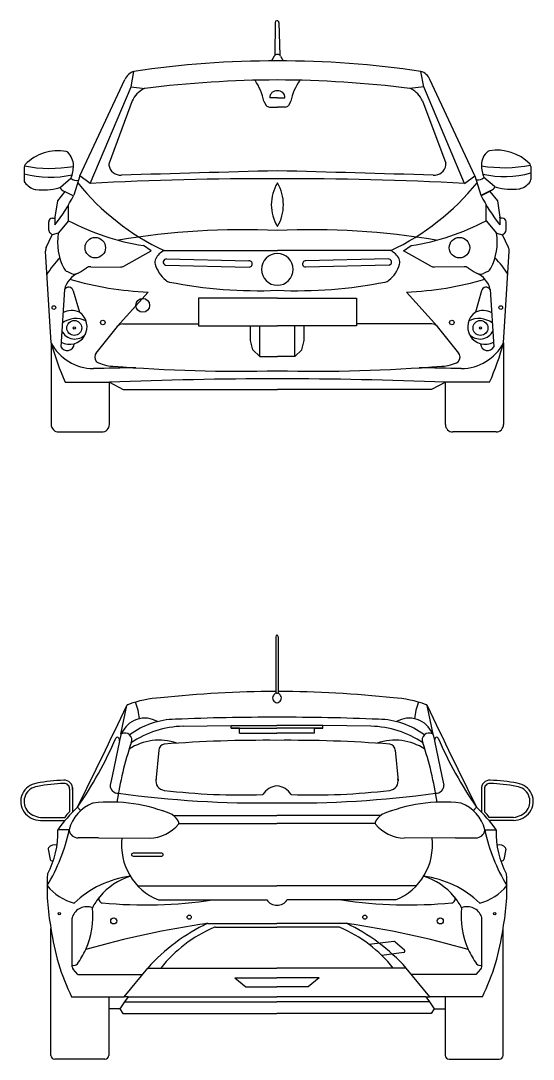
# Model space of a CAD drawing. Header units: millimetres. Extents: x 1.2 to 12.2, y 1.1 to 8.5.
# Drawn here: x 8.84 to 12.25, y 1.59 to 8.48 of the extents above; entities that cross this region are included whole.
import ezdxf

# ---------------------------------------------------------------- set-up
doc = ezdxf.new("R2010")
doc.units = ezdxf.units.MM

msp = doc.modelspace()

# ---------------------------------------------------------------- linework, layer by layer
for p, q in [((10.5312, 8.4655), (10.5284, 8.2473)), ((10.5561, 8.4658), (10.5635, 8.248)), ((10.5244, 8.242), (10.5073, 8.2113)), ((10.5681, 8.242), (10.5852, 8.2113)), ((9.5743, 8.0391), (9.5939, 8.1419)), ((11.5183, 8.0391), (11.4986, 8.1419)), ((9.2349, 7.4481), (9.5331, 8.0877)), ((11.8576, 7.4481), (11.5595, 8.0877)), ((9.3035, 7.3983), (9.5743, 8.0391)), ((9.5743, 8.0391), (9.6664, 8.029)), ((11.5183, 8.0391), (11.4261, 8.029)), ((11.7891, 7.3983), (11.5183, 8.0391)), ((9.5828, 7.9456), (9.428, 7.5332)), ((10.4604, 7.9344), (10.4729, 7.916)), ((10.5464, 7.9664), (10.4957, 7.9664)), ((10.5462, 7.9664), (10.5968, 7.9664)), ((10.6321, 7.9344), (10.6196, 7.916)), ((11.5097, 7.9456), (11.6645, 7.5332)), ((10.4936, 7.905), (10.5463, 7.905)), ((10.599, 7.905), (10.5463, 7.905)), ((8.8642, 7.5057), (8.8642, 7.4193)), ((9.2349, 7.4481), (9.1943, 7.32)), ((9.3035, 7.3983), (9.2349, 7.4481)), ((11.7891, 7.3983), (11.8576, 7.4481)), ((11.8576, 7.4481), (11.8983, 7.32)), ((12.2295, 7.5106), (12.2297, 7.4243)), ((9.1056, 7.3736), (9.1754, 7.4327)), ((11.9885, 7.3778), (11.9186, 7.4367)), ((9.1346, 7.345), (9.085, 7.2827)), ((9.1346, 7.345), (9.1919, 7.3155)), ((11.958, 7.345), (11.9006, 7.3155)), ((11.9596, 7.3491), (11.9023, 7.3195)), ((11.958, 7.345), (12.0076, 7.2827)), ((9.085, 7.2827), (9.069, 7.1736)), ((9.1592, 7.1507), (9.1592, 7.256)), ((11.9333, 7.1507), (11.9333, 7.256)), ((12.0076, 7.2827), (12.0235, 7.1736)), ((9.0688, 7.17), (9.0688, 7.1233)), ((12.0238, 7.17), (12.0238, 7.1233)), ((9.0273, 7.0889), (9.0273, 7.1426)), ((9.0523, 7.1676), (9.0688, 7.1676)), ((9.1592, 7.1507), (9.0908, 7.0675)), ((11.9333, 7.1507), (12.0017, 7.0675)), ((12.0403, 7.1676), (12.0238, 7.1676)), ((12.0653, 7.0889), (12.0653, 7.1426)), ((9.0112, 6.9728), (9.051, 7.0577)), ((9.051, 7.0577), (9.0365, 7.0695)), ((9.0908, 7.0675), (9.051, 7.0577)), ((12.0017, 7.0675), (12.0415, 7.0577)), ((12.0415, 7.0577), (12.056, 7.0695)), ((12.0813, 6.9728), (12.0415, 7.0577)), ((9.7088, 6.9516), (9.6568, 6.9861)), ((11.3837, 6.9516), (11.4358, 6.9861)), ((9.0439, 6.3405), (9.0066, 6.9485)), ((9.527, 6.8499), (9.7088, 6.9516)), ((9.7936, 6.9522), (10.5463, 6.9522)), ((9.8109, 6.8969), (10.357, 6.885)), ((11.2989, 6.9522), (10.5463, 6.9522)), ((11.2816, 6.8969), (10.7355, 6.885)), ((11.5655, 6.8499), (11.3837, 6.9516)), ((12.0487, 6.3405), (12.086, 6.9485)), ((9.3066, 6.8458), (9.502, 6.8435)), ((9.8037, 6.8558), (10.3592, 6.8432)), ((11.2888, 6.8558), (10.7334, 6.8432)), ((11.7859, 6.8458), (11.5905, 6.8435)), ((9.1515, 6.8127), (9.1779, 6.8007)), ((11.9411, 6.8127), (11.9147, 6.8007)), ((9.132, 6.6938), (9.1079, 6.3145)), ((9.1906, 6.686), (9.2314, 6.5434)), ((11.902, 6.686), (11.8612, 6.5434)), ((11.9605, 6.6938), (11.9846, 6.3145)), ((9.688, 6.6766), (9.4827, 6.4486)), ((11.4045, 6.6766), (11.6098, 6.4486)), ((9.5209, 6.4663), (10.0214, 6.4663)), ((10.3674, 6.3549), (10.3674, 6.4522)), ((10.4306, 6.25), (10.4306, 6.4522)), ((10.6619, 6.25), (10.6619, 6.4522)), ((10.7251, 6.3549), (10.7251, 6.4522)), ((11.5716, 6.4663), (11.0711, 6.4663)), ((10.3834, 6.2934), (10.3674, 6.3549)), ((10.7091, 6.2934), (10.7251, 6.3549)), ((9.0439, 6.3405), (9.0439, 5.7988)), ((10.4306, 6.25), (10.3834, 6.2934)), ((10.6619, 6.25), (10.7091, 6.2934)), ((12.0487, 6.3405), (12.0487, 5.7988)), ((10.4306, 6.25), (10.5463, 6.25)), ((10.6619, 6.25), (10.5463, 6.25)), ((9.1363, 6.0788), (9.4302, 6.0788)), ((9.4302, 5.7988), (9.4302, 6.0788)), ((9.4302, 6.0788), (9.5214, 6.0303)), ((11.6623, 6.0788), (11.5711, 6.0303)), ((11.9563, 6.0788), (11.6623, 6.0788)), ((11.6623, 5.7988), (11.6623, 6.0788)), ((9.5214, 6.0303), (10.5463, 6.0303)), ((11.5711, 6.0303), (10.5463, 6.0303)), ((9.0939, 5.7488), (9.3802, 5.7488)), ((11.9987, 5.7488), (11.7123, 5.7488)), ((10.5354, 4.39), (10.5354, 4.0176)), ((10.5523, 4.39), (10.5523, 4.0176)), ((9.507, 3.7423), (9.5467, 3.9338)), ((11.5807, 3.7423), (11.541, 3.9338)), ((9.9202, 3.7957), (10.2399, 3.7997)), ((10.2399, 3.7835), (10.2399, 3.7997)), ((10.2399, 3.7997), (10.5438, 3.7997)), ((10.8478, 3.7997), (10.5438, 3.7997)), ((10.8478, 3.7835), (10.8478, 3.7997)), ((11.1675, 3.7957), (10.8478, 3.7997)), ((9.5061, 3.7383), (9.4984, 3.7016)), ((10.2955, 3.7835), (10.2399, 3.7835)), ((10.2399, 3.7835), (10.5438, 3.7835)), ((10.2955, 3.7504), (10.2955, 3.7835)), ((10.2955, 3.7504), (10.5438, 3.7504)), ((10.8478, 3.7835), (10.5438, 3.7835)), ((10.7922, 3.7504), (10.5438, 3.7504)), ((10.7922, 3.7504), (10.7922, 3.7835)), ((10.7922, 3.7835), (10.8478, 3.7835)), ((11.5815, 3.7383), (11.5893, 3.7016)), ((9.4978, 3.6989), (9.4481, 3.4641)), ((9.493, 3.7169), (9.4974, 3.7043)), ((11.5899, 3.6989), (11.6396, 3.4641)), ((11.5947, 3.7169), (11.5902, 3.7043)), ((9.7583, 3.636), (9.739, 3.4326)), ((11.3293, 3.636), (11.3487, 3.4326)), ((9.4481, 3.4641), (9.4357, 3.4055)), ((11.6396, 3.4641), (11.652, 3.4055)), ((9.1651, 3.3791), (9.165, 3.2269)), ((9.1866, 3.3894), (9.1866, 3.2269)), ((11.9011, 3.3894), (11.9011, 3.2269)), ((11.9226, 3.3791), (11.9227, 3.2269)), ((9.2187, 3.2587), (9.2399, 3.2354)), ((11.869, 3.2587), (11.8478, 3.2354)), ((8.9739, 3.1909), (9.1349, 3.191)), ((9.8579, 3.2023), (10.5438, 3.2023)), ((11.2297, 3.2023), (10.5438, 3.2023)), ((12.1138, 3.1909), (11.9527, 3.191)), ((8.9724, 3.1694), (9.1349, 3.1694)), ((9.1636, 3.1091), (9.0874, 3.1075)), ((9.8928, 3.1512), (10.5438, 3.151)), ((11.1949, 3.1512), (10.5438, 3.151)), ((11.9241, 3.1091), (12.0003, 3.1075)), ((12.1153, 3.1694), (11.9527, 3.1694)), ((9.3583, 3.0555), (9.2224, 3.0555)), ((9.3583, 3.0555), (9.6988, 3.0527)), ((11.7294, 3.0555), (11.3889, 3.0527)), ((11.7294, 3.0555), (11.8652, 3.0555)), ((9.0239, 2.9803), (9.037, 2.9121)), ((12.0637, 2.9803), (12.0507, 2.9121)), ((9.6192, 2.736), (10.5438, 2.736)), ((11.4685, 2.736), (10.5438, 2.736)), ((9.7557, 2.6428), (10.4761, 2.6428)), ((11.332, 2.6428), (10.6116, 2.6428)), ((9.1835, 2.1999), (9.1835, 2.5218)), ((10.0831, 2.4877), (10.5438, 2.4877)), ((11.0045, 2.4877), (10.5438, 2.4877)), ((11.9041, 2.1999), (11.9041, 2.5218)), ((9.0426, 1.6108), (9.0426, 2.4535)), ((10.1347, 2.4626), (10.5438, 2.4626)), ((10.953, 2.4626), (10.5438, 2.4626)), ((12.0451, 1.6108), (12.0451, 2.4535)), ((11.3209, 2.3676), (11.1557, 2.3474)), ((11.3287, 2.3653), (11.3904, 2.3118)), ((11.3865, 2.2946), (11.2406, 2.2739)), ((9.2207, 2.1484), (9.1898, 2.1833)), ((9.2207, 2.1484), (9.6501, 2.1484)), ((9.5282, 1.9998), (9.6851, 2.1912)), ((9.6851, 2.1912), (10.5438, 2.1912)), ((11.4025, 2.1912), (10.5438, 2.1912)), ((11.5595, 1.9998), (11.4025, 2.1912)), ((11.867, 2.1484), (11.4376, 2.1484)), ((11.867, 2.1484), (11.8979, 2.1833)), ((10.2645, 2.1257), (10.5438, 2.1257)), ((10.2645, 2.1257), (10.3378, 2.0666)), ((10.8231, 2.1257), (10.5438, 2.1257)), ((10.8231, 2.1257), (10.7498, 2.0666)), ((9.1796, 1.9998), (9.5282, 1.9998)), ((9.4263, 1.9998), (9.4263, 1.6108)), ((9.5548, 1.9998), (9.5282, 1.9998)), ((9.5548, 1.9998), (9.5318, 1.9678)), ((9.5548, 1.9998), (10.5438, 1.9998)), ((10.3378, 2.0666), (10.5438, 2.0666)), ((10.7498, 2.0666), (10.5438, 2.0666)), ((11.5329, 1.9998), (10.5438, 1.9998)), ((11.5329, 1.9998), (11.5595, 1.9998)), ((11.5329, 1.9998), (11.5559, 1.9678)), ((11.9081, 1.9998), (11.5595, 1.9998)), ((11.6614, 1.9998), (11.6614, 1.6108)), ((9.5318, 1.9678), (9.5004, 1.9212)), ((9.5318, 1.9678), (10.5438, 1.9678)), ((11.5559, 1.9678), (10.5438, 1.9678)), ((11.5559, 1.9678), (11.5872, 1.9212)), ((9.5004, 1.9212), (9.4263, 1.9212)), ((9.5004, 1.9212), (9.5202, 1.89)), ((9.5202, 1.89), (10.5438, 1.89)), ((11.5674, 1.89), (10.5438, 1.89)), ((11.5872, 1.9212), (11.5674, 1.89)), ((11.5872, 1.9212), (11.6614, 1.9212)), ((9.4013, 1.5858), (9.0676, 1.5858)), ((11.6864, 1.5858), (12.0201, 1.5858))]:
    msp.add_line(p, q)
for points in [[(10.5463, 6.6377), (10.0214, 6.6377), (10.0214, 6.4522), (10.5463, 6.4522)], [(10.5463, 6.6377), (11.0711, 6.6377), (11.0711, 6.4522), (10.5463, 6.4522)]]:
    msp.add_lwpolyline(points)
msp.add_lwpolyline([(9.5897, 2.9546), (9.7765, 2.9546, -0.414214), (9.7865, 2.9446), (9.7865, 2.9418, -0.414214), (9.7765, 2.9318), (9.5897, 2.9318, -0.414214), (9.5797, 2.9418), (9.5797, 2.9446, -0.414214)], format="xyb", close=True)
for centre, radius in [((9.3367, 6.9718), 0.0681), ((11.7558, 6.9718), 0.0681), ((9.6518, 6.5891), 0.0458), ((9.0622, 6.5741), 0.0124), ((12.0303, 6.5741), 0.0124), ((9.1973, 6.4391), 0.0495), ((9.3869, 6.4755), 0.015), ((11.7056, 6.4755), 0.015), ((11.8953, 6.4391), 0.0495), ((9.1973, 6.4391), 0.0072), ((11.8953, 6.4391), 0.0072), ((9.0976, 2.5522), 0.00747), ((11.99, 2.5522), 0.00747), ((9.4591, 2.5038), 0.0199), ((9.9608, 2.5289), 0.0136), ((11.1269, 2.5289), 0.0136), ((11.6286, 2.5038), 0.0199)]:
    msp.add_circle(centre, radius)
for centre, radius, start, end in [((10.5437, 8.4653), 0.0124, 1.94012, 179.2468), ((10.5284, 1.8902), 6.3212, 89.83818, 98.50176), ((10.5463, 8.2299), 0.025, 29.09192, 150.90808), ((10.5641, 1.8902), 6.3212, 81.49824, 90.16182), ((9.6204, 8.0508), 0.0948, 106.24866, 157.10947), ((11.4721, 8.0508), 0.0948, 22.89053, 73.75134), ((10.5746, 0.7064), 7.3787, 90.22014, 97.06994), ((10.083, 7.8689), 0.3809, 11.30136, 34.20055), ((10.5179, 0.7064), 7.3787, 82.93006, 89.77986), ((11.0095, 7.8689), 0.3809, 145.79945, 168.69864), ((9.7311, 7.8829), 0.161, 116.92437, 157.07368), ((9.6695, 8.0042), 0.025, 97.06994, 116.92437), ((10.5413, 7.9672), 0.0456, 83.72113, 180.99254), ((10.5513, 7.9672), 0.0456, 359.00746, 96.27887), ((11.423, 8.0042), 0.025, 63.07563, 82.93006), ((11.3614, 7.8829), 0.161, 22.92632, 63.07563), ((10.4811, 7.9484), 0.025, 191.30136, 214.20118), ((10.6115, 7.9484), 0.025, 325.79882, 348.69864), ((10.4936, 7.93), 0.025, 214.20118, 270), ((10.599, 7.93), 0.025, 270, 325.79882), ((9.0889, 7.3112), 0.3037, 79.55808, 135.74912), ((9.1394, 7.5853), 0.025, 51.04783, 79.55808), ((9.0649, 7.5151), 0.1272, 1.07566, 44.80322), ((12.0122, 7.523), 0.1105, 127.9733, 180.76235), ((11.9595, 7.5904), 0.025, 99.46965, 127.9733), ((12.0054, 7.3155), 0.3037, 44.41988, 99.46965), ((8.8892, 7.5057), 0.025, 135.74912, 180), ((9.0383, 8.3739), 0.876, 258.66162, 280.10435), ((8.9712, 7.5169), 0.2208, 337.58359, 0.16411), ((9.4514, 7.5244), 0.025, 159.42783, 189.03082), ((9.5057, 7.533), 0.08, 189.03082, 273.92343), ((11.5868, 7.533), 0.08, 266.07657, 350.96918), ((11.6411, 7.5244), 0.025, 350.96918, 20.57217), ((12.1224, 7.5215), 0.2208, 180.0049, 202.58541), ((12.0528, 8.3784), 0.876, 260.06466, 281.50738), ((12.2045, 7.5105), 0.025, 0.169, 44.41988), ((9.0392, 8.1245), 0.6847, 255.20009, 282.14568), ((31.2539, -744.5975), 752.365, 91.5771713, 91.6560277), ((-10.1613, -744.5975), 752.365, 88.3439723, 88.4228287), ((12.0527, 8.129), 0.6847, 258.02333, 284.96891), ((8.8892, 7.4193), 0.025, 180, 216.66207), ((8.97, 7.4794), 0.1256, 216.66207, 255.39601), ((9.2153, 7.48), 0.0619, 229.80112, 279.56625), ((10.4972, 8.4422), 1.6478, 219.18374, 244.72138), ((10.475, -14.473), 21.9026, 89.81356, 93.06613), ((10.7877, 7.257), 0.2816, 149.02144, 210.97856), ((10.6175, -14.473), 21.9026, 86.93387, 90.18644), ((10.3048, 7.257), 0.2816, 329.02144, 30.97856), ((10.5953, 8.4422), 1.6478, 295.27862, 320.81626), ((11.8784, 7.4839), 0.0619, 260.60276, 310.36788), ((11.9392, 7.411), 0.0651, 288.3119, 326.14374), ((12.0046, 7.397), 0.025, 229.89525, 256.06071), ((12.1238, 7.484), 0.1256, 284.77299, 323.50693), ((12.2047, 7.4242), 0.025, 323.50693, 0.169), ((8.9446, 7.382), 0.025, 255.39601, 264.29193), ((8.9866, 7.802), 0.4471, 264.29193, 284.10829), ((8.1233, 7.865), 1.2016, 321.8891, 333.03199), ((9.0895, 7.3927), 0.025, 284.10829, 310.27376), ((9.1548, 7.4068), 0.0651, 214.02526, 251.8571), ((12.9692, 7.865), 1.2016, 206.96801, 218.1109), ((12.1063, 7.8066), 0.4471, 256.06071, 275.87707), ((12.1495, 7.3867), 0.025, 275.87707, 284.77299), ((9.0938, 7.17), 0.025, 171.69606, 180), ((11.9988, 7.17), 0.025, 0, 8.30394), ((9.0523, 7.1426), 0.025, 90, 180), ((9.8996, 8.5549), 1.5874, 242.19952, 261.20121), ((11.1929, 8.5549), 1.5874, 278.79879, 297.80048), ((12.0403, 7.1426), 0.025, 0, 90), ((9.0523, 7.0889), 0.025, 180, 230.96533), ((9.4682, 7.0084), 0.382, 171.09852, 206.88564), ((10.3076, 2.3174), 4.7738, 87.1341, 99.84572), ((10.7849, 2.3174), 4.7738, 80.15428, 92.8659), ((11.6243, 7.0084), 0.382, 333.11436, 8.90148), ((12.0403, 7.0889), 0.025, 309.03467, 0), ((9.0565, 6.9515), 0.05, 154.86632, 183.51236), ((12.0361, 6.9515), 0.05, 356.48764, 25.13368), ((9.4115, 6.5747), 0.4521, 133.37991, 151.01127), ((9.7827, 6.8758), 0.05, 153.65795, 196.61763), ((9.8428, 6.8461), 0.117, 114.84417, 153.65795), ((9.8089, 6.8761), 0.0209, 84.47384, 255.77053), ((10.5463, 6.8275), 0.1054, 90, 270), ((10.5463, 6.8275), 0.1054, 270, 90), ((11.2836, 6.8761), 0.0209, 284.22947, 95.52616), ((11.2498, 6.8461), 0.117, 26.34205, 65.15583), ((11.3098, 6.8758), 0.05, 343.38237, 26.34205), ((11.6811, 6.5747), 0.4521, 28.98873, 46.62009), ((9.1721, 6.8583), 0.05, 206.88564, 245.60722), ((8.3496, 8.2559), 1.6955, 301.05695, 303.22566), ((9.3061, 6.7958), 0.05, 89.34222, 123.22566), ((9.5026, 6.8935), 0.05, 269.34222, 299.23843), ((9.9407, 6.923), 0.2149, 196.61763, 230.95419), ((10.3583, 6.8641), 0.0209, 272.27759, 93.56524), ((10.7342, 6.8641), 0.0209, 86.43476, 267.72241), ((11.1518, 6.923), 0.2149, 309.04581, 343.38237), ((11.5899, 6.8935), 0.05, 240.76157, 270.65778), ((11.7865, 6.7958), 0.05, 56.77434, 90.65778), ((12.7429, 8.2559), 1.6955, 236.77434, 238.94305), ((11.9204, 6.8583), 0.05, 294.39278, 333.11436), ((9.2886, 6.6557), 0.1612, 113.51398, 166.31068), ((9.792, 8.9266), 2.2524, 253.91345, 267.35471), ((9.1985, 6.8463), 0.05, 245.60722, 301.05695), ((9.8392, 6.7929), 0.05, 227.41642, 258.85094), ((11.2533, 6.7929), 0.05, 281.14906, 312.58358), ((11.3006, 8.9266), 2.2524, 272.64529, 286.08655), ((11.894, 6.8463), 0.05, 238.94305, 294.39278), ((11.8039, 6.6557), 0.1612, 13.68932, 66.48602), ((9.1597, 6.6777), 0.032, 15.11471, 149.73448), ((10.4204, 9.742), 3.0558, 258.85094, 272.36071), ((10.6721, 9.742), 3.0558, 267.63929, 281.14906), ((11.9329, 6.6777), 0.032, 30.26552, 164.88529), ((9.1811, 6.4408), 0.1143, 63.90076, 121.03601), ((11.9115, 6.4408), 0.1143, 58.96399, 116.09924), ((9.1655, 6.447), 0.1167, 241.50445, 55.66573), ((9.2075, 6.3508), 0.1505, 62.94126, 126.52311), ((11.927, 6.447), 0.1167, 124.33427, 298.49555), ((11.885, 6.3508), 0.1505, 53.47689, 117.05874), ((9.2001, 6.4588), 0.0935, 203.95185, 319.99456), ((13.1314, 3.3702), 4.7738, 139.84524, 142.56007), ((9.5209, 6.4163), 0.05, 90, 139.84524), ((11.5716, 6.4163), 0.05, 40.15476, 90), ((7.9611, 3.3702), 4.7738, 37.43993, 40.15476), ((11.8924, 6.4588), 0.0935, 220.00544, 336.04815), ((10.9245, 6.8573), 1.9503, 195.36662, 203.52677), ((9.327, 6.4884), 0.3194, 207.56958, 269.70033), ((9.1497, 6.3346), 0.0464, 205.69451, 359.69001), ((9.3803, 6.246), 0.0473, 138.84221, 221.15779), ((11.7122, 6.246), 0.0473, 318.84221, 41.15779), ((11.7655, 6.4884), 0.3194, 270.29967, 332.43042), ((11.9428, 6.3346), 0.0464, 180.30999, 334.30549), ((10.1681, 6.8573), 1.9503, 336.47323, 344.63338), ((9.465, 6.4423), 0.2573, 242.13002, 267.30675), ((11.6276, 6.4423), 0.2573, 272.69325, 297.86998), ((9.7, -6.1189), 12.2936, 90.44047, 91.74848), ((10.2865, 16.6632), 10.5109, 265.45146, 271.41643), ((10.8061, 16.6632), 10.5109, 268.58357, 274.54854), ((11.3925, -6.1189), 12.2936, 88.25152, 89.55953), ((10.5483, -21.4779), 27.5794, 90.00419, 92.32341), ((10.5443, -21.4779), 27.5794, 87.67659, 89.99581), ((9.0939, 5.7988), 0.05, 180, 270), ((9.3802, 5.7988), 0.05, 270, 0), ((11.7123, 5.7988), 0.05, 180, 270), ((11.9987, 5.7988), 0.05, 270, 0), ((10.5459, 4.3908), 0.0106, 101.43458, 184.46749), ((10.5417, 4.3908), 0.0106, 355.53251, 78.56542), ((10.5249, -2.7372), 6.7631, 89.91118, 96.40385), ((10.5453, 3.9822), 0.0304, 144.89914, 267.3217), ((10.5719, 3.9716), 0.0587, 128.49384, 151.38825), ((10.5477, 4.0436), 0.0288, 244.55495, 262.21033), ((10.5399, 4.0436), 0.0288, 277.78967, 295.44505), ((10.5424, 3.9822), 0.0304, 272.6783, 35.10086), ((10.5628, -2.7372), 6.7631, 83.59615, 90.08882), ((10.5158, 3.9716), 0.0587, 28.61175, 51.50616), ((-32.8013, 24.0903), 46.9003, 333.62984, 334.54678), ((9.5557, 3.9295), 0.01, 110.60859, 154.54678), ((9.8028, 3.2724), 0.712, 92.59517, 110.60859), ((9.2137, 3.8041), 0.4192, 5.70795, 21.26906), ((11.2849, 3.2724), 0.712, 69.39141, 87.40483), ((11.874, 3.8041), 0.4192, 158.73094, 174.29205), ((11.532, 3.9295), 0.01, 25.45322, 69.39141), ((53.889, 24.0903), 46.9003, 205.45322, 206.37016), ((9.6657, 3.6828), 0.1668, 59.34014, 158.13185), ((9.8791, 3.3135), 0.5286, 91.12612, 126.46683), ((9.9317, 3.165), 0.6308, 91.04825, 124.45188), ((10.4943, -10.8955), 14.7507, 89.80766, 92.43093), ((10.5933, -10.8955), 14.7507, 87.56907, 90.19234), ((11.156, 3.165), 0.6308, 55.54812, 88.95175), ((11.2086, 3.3135), 0.5286, 53.53317, 88.87388), ((11.4219, 3.6828), 0.1668, 21.86815, 120.65986), ((9.4835, 3.7135), 0.01, 19.55935, 156.41869), ((9.5159, 3.7362), 0.01, 119.63098, 168.06551), ((9.5336, 3.7051), 0.0458, 334.21707, 119.63098), ((11.554, 3.7051), 0.0458, 60.36902, 205.78293), ((11.5717, 3.7362), 0.01, 11.93449, 60.36902), ((11.6041, 3.7135), 0.01, 23.58131, 160.44065), ((6.9845, 4.8044), 2.7168, 325.32318, 336.41869), ((11.9231, 2.9104), 2.4728, 161.74025, 171.13651), ((9.488, 3.7009), 0.01, 348.04575, 19.55935), ((9.7595, 3.3435), 0.3596, 70.76079, 123.38936), ((9.8001, 3.6356), 0.0418, 96.69713, 179.36187), ((10.4544, -4.8992), 8.6016, 89.40448, 94.39523), ((10.6332, -4.8992), 8.6016, 85.60477, 90.59552), ((11.3282, 3.3435), 0.3596, 56.61064, 109.23921), ((11.2876, 3.6356), 0.0418, 0.63813, 83.30287), ((9.1646, 2.9104), 2.4728, 8.86349, 18.25975), ((11.5996, 3.7009), 0.01, 160.44065, 191.95425), ((14.1032, 4.8044), 2.7168, 203.58131, 214.67682), ((9.8029, 3.4337), 0.064, 168.1762, 263.23541), ((11.2848, 3.4337), 0.064, 276.76459, 11.8238), ((8.9638, 3.2963), 0.1219, 96.87098, 214.86936), ((8.9639, 3.2963), 0.1004, 96.00742, 214.8459), ((9.1585, 2.3515), 1.0862, 91.64427, 101.10836), ((9.1591, 2.3474), 1.0687, 91.61267, 101.09915), ((9.1317, 3.3823), 0.0551, 354.45503, 94.57089), ((9.1317, 3.3823), 0.0335, 354.45503, 94.57089), ((9.4455, 3.4034), 0.01, 168.04575, 179.94254), ((9.4871, 3.4034), 0.0516, 179.94254, 273.332), ((10.5571, 3.2712), 0.1296, 95.8947, 146.4041), ((10.5305, 3.2712), 0.1296, 33.5959, 84.1053), ((11.6006, 3.4034), 0.0516, 266.668, 0.05746), ((11.6422, 3.4034), 0.01, 0.05746, 11.95425), ((11.956, 3.3823), 0.0551, 85.42911, 185.54497), ((11.956, 3.3823), 0.0335, 85.42911, 185.54497), ((11.9286, 2.3474), 1.0687, 78.90085, 88.38733), ((11.9292, 2.3515), 1.0862, 78.89164, 88.35573), ((12.1238, 3.2963), 0.1004, 325.1541, 83.99258), ((12.1239, 3.2963), 0.1219, 325.13064, 83.12902), ((10.4257, 10.0311), 6.7444, 262.02589, 271.00364), ((10.2983, 7.5698), 4.2297, 263.17101, 272.04478), ((10.662, 10.0311), 6.7444, 268.99636, 277.97411), ((10.7894, 7.5698), 4.2297, 267.95522, 276.82899), ((8.9831, 3.3216), 0.1309, 218.51456, 265.95861), ((9.9242, 2.5131), 1.0265, 133.42039, 144.61353), ((9.4147, 3.0437), 0.2595, 111.53265, 165.40618), ((9.3232, 3.2758), 0.01, 96.34125, 111.53265), ((9.4387, 2.2359), 1.0563, 67.19678, 96.34125), ((11.649, 2.2359), 1.0563, 83.65875, 112.80322), ((11.7645, 3.2758), 0.01, 68.46735, 83.65875), ((11.6729, 3.0437), 0.2595, 14.59382, 68.46735), ((11.1634, 2.5131), 1.0265, 35.38647, 46.57961), ((12.1046, 3.3216), 0.1309, 274.04139, 321.48544), ((8.9831, 3.3216), 0.1526, 218.51456, 265.95861), ((9.2332, 3.1394), 0.1109, 127.94218, 152.30186), ((9.7729, 3.1031), 0.1307, 83.56541, 84.29378), ((9.8442, 3.2004), 0.01, 53.76109, 67.19678), ((9.7729, 3.1031), 0.1307, 24.27903, 53.76109), ((11.3148, 3.1031), 0.1307, 126.23891, 155.72097), ((11.2435, 3.2004), 0.01, 112.80322, 126.23891), ((11.3148, 3.1031), 0.1307, 95.70622, 96.43459), ((11.8545, 3.1394), 0.1109, 27.69814, 52.05782), ((12.1046, 3.3216), 0.1526, 274.04139, 321.48544), ((8.013, 3.3505), 1.1757, 328.62272, 348.14861), ((8.5209, 3.0843), 0.5669, 331.58395, 2.34522), ((9.1733, 3.1066), 0.01, 165.40618, 187.76655), ((9.2203, 3.113), 0.0575, 187.76655, 272.10299), ((9.6885, 3.3172), 0.2647, 272.24413, 319.771), ((9.8829, 3.1527), 0.01, 319.771, 24.27903), ((11.2048, 3.1527), 0.01, 155.72097, 220.229), ((11.3992, 3.3172), 0.2647, 220.229, 267.75587), ((11.8673, 3.113), 0.0575, 267.89701, 352.23345), ((11.9144, 3.1066), 0.01, 352.23345, 14.59382), ((13.0747, 3.3505), 1.1757, 191.85139, 211.37728), ((12.5668, 3.0843), 0.5669, 177.65478, 208.41605), ((9.9038, 3.0063), 0.3925, 172.98418, 247.83288), ((11.1839, 3.0063), 0.3925, 292.16712, 7.01582), ((9.0338, 2.9822), 0.01, 140.76979, 190.81551), ((9.0689, 2.9535), 0.0553, 75.65963, 140.76979), ((12.0188, 2.9535), 0.0553, 39.23021, 104.34037), ((12.0539, 2.9822), 0.01, 349.18449, 39.23021), ((9.0468, 2.9139), 0.01, 190.81551, 240.86124), ((9.0689, 2.9535), 0.0553, 240.86124, 257.48297), ((12.0188, 2.9535), 0.0553, 282.51703, 299.13876), ((12.0409, 2.9139), 0.01, 299.13876, 349.18449), ((10.4414, 2.7241), 1.4247, 176.36064, 190.95007), ((9.6498, 2.1523), 0.6524, 97.0313, 133.94465), ((9.6954, 2.391), 0.4276, 107.05468, 140.27912), ((11.3923, 2.391), 0.4276, 39.72088, 72.94532), ((11.4378, 2.1523), 0.6524, 46.05535, 82.9687), ((10.6463, 2.7241), 1.4247, 349.04993, 3.63936), ((9.2824, 2.9522), 0.341, 218.82014, 255.50915), ((11.8053, 2.9522), 0.341, 284.49085, 321.17986), ((9.6962, 2.3902), 0.4287, 140.45024, 152.06061), ((9.3857, 2.6482), 0.025, 140.27912, 264.76324), ((9.6677, 5.7252), 3.1149, 264.76324, 278.27271), ((10.5423, 2.6892), 0.0809, 215.0524, 271.06346), ((10.5453, 2.6892), 0.0809, 268.93654, 324.9476), ((11.42, 5.7252), 3.1149, 261.72729, 275.23676), ((11.702, 2.6482), 0.025, 275.23676, 39.72088), ((11.3915, 2.3902), 0.4287, 27.93939, 39.54976), ((9.2803, 2.4973), 0.1009, 68.40792, 161.09975), ((8.7691, 2.5364), 0.5511, 336.13853, 5.69009), ((12.3186, 2.5364), 0.5511, 174.30991, 203.86147), ((11.8073, 2.4973), 0.1009, 18.90025, 111.59208), ((9.2085, 2.5218), 0.025, 161.09975, 180), ((10.9677, -3.5942), 6.1459, 98.27478, 106.00519), ((10.6345, 1.3324), 1.2802, 115.51353, 137.87003), ((10.4531, 1.3324), 1.2802, 42.12997, 64.48647), ((10.12, -3.5942), 6.1459, 73.99481, 81.72522), ((11.8791, 2.5218), 0.025, 0, 18.90025), ((10.5017, 2.646), 1.4717, 187.51843, 206.06412), ((10.4897, 1.6174), 0.9187, 113.40578, 141.35185), ((10.1347, 2.4376), 0.025, 90, 113.40578), ((10.953, 2.4376), 0.025, 66.59422, 90), ((10.598, 1.6174), 0.9187, 38.64815, 66.59422), ((10.586, 2.646), 1.4717, 333.93588, 352.48157), ((11.3221, 2.3577), 0.01, 49.09062, 96.97127), ((8.8667, 2.4905), 0.4432, 322.36624, 336.46592), ((11.3839, 2.3042), 0.01, 285.32272, 49.09062), ((12.2209, 2.4905), 0.4432, 203.53408, 217.63376), ((9.194, 2.2382), 0.03, 249.54616, 322.29684), ((11.8937, 2.2382), 0.03, 217.70316, 290.45384), ((9.2085, 2.1999), 0.025, 180, 221.52064), ((11.8791, 2.1999), 0.025, 318.47936, 0), ((9.0676, 1.6108), 0.025, 180, 270), ((9.4013, 1.6108), 0.025, 270, 0), ((11.6864, 1.6108), 0.025, 180, 270), ((12.0201, 1.6108), 0.025, 270, 0)]:
    msp.add_arc(centre, radius, start, end)

doc.saveas('drawing.dxf')
